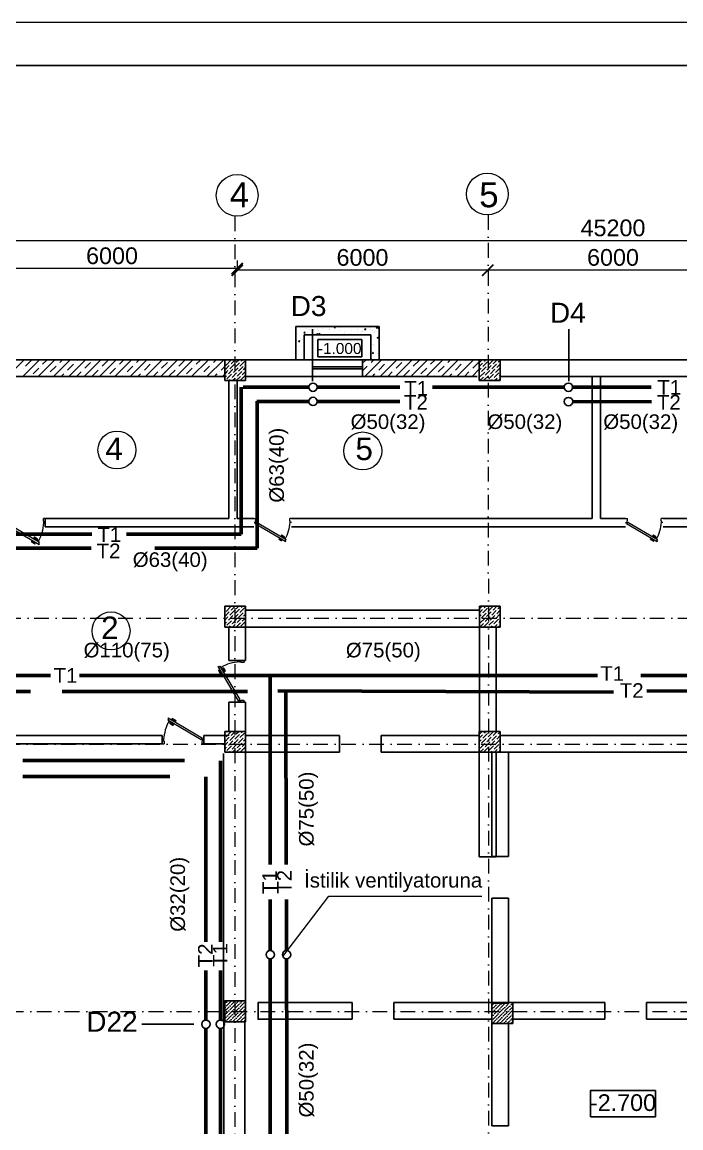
# Model space of a CAD drawing. Header units: millimetres. Extents: x 895788 to 1136524, y -21936 to 400945.
# Drawn here: x 933802 to 949582, y 91530 to 118012 of the extents above; entities that cross this region are included whole.
import ezdxf

# ---------------------------------------------------------------- set-up
doc = ezdxf.new("R2010")
doc.units = ezdxf.units.MM
doc.linetypes.add('Штрихпунктирная', pattern=[670.277762, 352.777767, -176.388884, 0, -141.111112])
doc.layers.add('0_ANNOT_Dimensions', color=7, linetype='Continuous')
doc.layers.add('Конструктив - Ограждающий', color=7, linetype='Continuous')
for name, color, linetype, lineweight in [('0_Ном._пера__21', 7, 'Continuous', 30), ('Layer2_Ном._пера__1_Ном._пера__7', 7, 'Continuous', 60), ('Layer2_Ном._пера__251_Ном._пера__21', 7, 'Continuous', 30), ('ДВЕРИ', 7, 'Continuous', 5), ('невидимка_Ном._пера__41', 7, 'Continuous', 25), ('оси_Ном._пера__1', 7, 'Continuous', 15), ('перегородка_Ном._пера__7', 7, 'Continuous', 60), ('перегородка_Ном._пера__7_Ном._пера__7', 7, 'Continuous', 60)]:
    doc.layers.add(name, color=color, linetype=linetype, lineweight=lineweight)
doc.styles.get("Standard").update_dxf_attribs({"font": 'arial.ttf', "height": 400})
doc.styles.add('Times New  Roman', font='times.ttf')
doc.styles.add('СГЕНЕРИР_СТИЛЬ_1', font='arial.ttf')

# ---------------------------------------------------------------- blocks, each defined once
blk = doc.blocks.new('_ArchTick')
at = {"color": 0, "linetype": 'ByBlock', "const_width": 0.15}
blk.add_lwpolyline([(-0.5, -0.5), (0.5, 0.5)], dxfattribs=at)

msp = doc.modelspace()

# ---------------------------------------------------------------- hatches: boundary and pattern name
at = {"lineweight": 9}
h = msp.add_hatch(dxfattribs=at)
h.set_pattern_fill('ANSI36', color=256, scale=500)
h.set_pattern_definition([(45, (-678112.15, 2376984.75), (33.1456304, 121.533978), [156.25, -31.25, 0, -31.25])])
h.paths.add_polyline_path([(938656.245, 94571.089), (938656.245, 94071.089), (939156.245, 94071.089), (939156.245, 94571.089)])
h = msp.add_hatch(dxfattribs=at)
h.set_pattern_fill('ANSI36', color=256, scale=500)
h.set_pattern_definition([(45, (-683910.393, 2376945.38), (33.1456304, 121.533978), [156.25, -31.25, 0, -31.25])])
h.paths.add_polyline_path([(945054.095, 94531.717), (945054.095, 94031.717), (945554.095, 94031.717), (945554.095, 94531.717)])

# ---------------------------------------------------------------- linework, layer by layer
for p, q in [((970556.421, 112777.41), (925356.05, 112777.41)), ((938956.05, 112302.626), (938956.05, 112108.949)), ((938956.05, 112302.626), (938956.05, 112068.982)), ((938956.05, 112110.199), (932956.05, 112110.199)), ((944956.05, 112070.232), (938956.05, 112070.232)), ((944956.05, 112070.857), (944956.05, 112071.482)), ((950956.089, 112070.232), (944956.05, 112070.232)), ((944956.05, 112069.607), (944956.05, 112068.982)), ((940393.574, 110722.814), (940393.574, 110722.814)), ((941274.747, 110702.475), (941300.016, 110685.431)), ((941274.788, 110702.567), (941310.357, 110716.22)), ((941300.029, 110685.426), (941310.329, 110716.124)), ((941328.765, 110724.65), (941328.765, 110724.65)), ((941429.491, 110695.85), (941429.491, 110695.85)), ((942282.337, 110686.828), (942319.025, 110725.064)), ((942327.61, 110679.832), (942322.348, 110725.064)), ((940367.542, 110598.102), (940367.542, 110598.102)), ((940371.285, 110690.516), (940371.285, 110690.516)), ((940387.397, 110553.704), (940387.397, 110553.704)), ((940548.035, 110569.093), (940572.525, 110598.279)), ((940548.035, 110569.092), (940578.399, 110566.436)), ((940554.73, 110439.979), (940554.73, 110439.979)), ((940578.764, 110566.503), (940572.891, 110598.346)), ((940611.727, 110665.731), (940611.727, 110665.731)), ((940648.223, 110589.472), (940648.223, 110589.472)), ((940688.369, 110640.34), (940688.369, 110640.34)), ((940815.542, 110657.082), (940815.542, 110657.082)), ((940847.914, 110538.63), (940868.025, 110525.064)), ((940847.955, 110538.721), (940883.524, 110552.375)), ((940874.365, 110525.064), (940883.497, 110552.279)), ((940882.908, 110654.274), (940882.908, 110654.274)), ((940904.817, 110621.994), (940904.817, 110621.994)), ((940912.404, 110537.215), (940936.894, 110566.401)), ((940912.404, 110537.214), (940942.768, 110534.557)), ((940943.133, 110534.625), (940937.259, 110566.467)), ((941007.938, 110682.412), (941007.938, 110682.412)), ((941154.09, 110642.816), (941154.09, 110642.816)), ((941168.666, 110660.082), (941168.666, 110660.082)), ((941239.087, 110539.97), (941239.087, 110539.97)), ((941293.327, 110525.064), (941301.264, 110534.523)), ((941303.384, 110525.064), (941301.627, 110534.589)), ((941322.299, 110541.031), (941322.299, 110541.031)), ((941423.314, 110526.74), (941423.314, 110526.74)), ((941425.271, 110631.359), (941425.271, 110631.359)), ((941514.695, 110566.36), (941514.695, 110566.36)), ((941535.345, 110590.823), (941535.345, 110590.823)), ((941679.908, 110559.261), (941679.908, 110559.261)), ((941696.452, 110619.901), (941696.452, 110619.901)), ((941831.603, 110641.676), (941831.603, 110641.676)), ((941835.522, 110608.598), (941835.522, 110608.598)), ((941943.757, 110597.349), (941943.757, 110597.349)), ((941953.328, 110530.136), (941953.328, 110530.136)), ((941962.695, 110625.341), (941962.695, 110625.341)), ((941967.633, 110608.444), (941967.633, 110608.444)), ((942004.808, 110661.79), (942030.077, 110644.746)), ((942004.85, 110661.882), (942040.419, 110675.536)), ((942030.091, 110644.741), (942040.391, 110675.439)), ((942127.862, 110692.529), (942127.862, 110692.529)), ((942155.091, 110650.67), (942155.091, 110650.67)), ((942198.406, 110464.008), (942198.406, 110464.008)), ((942204.583, 110633.118), (942204.583, 110633.118)), ((942238.814, 110596.986), (942238.814, 110596.986)), ((942249.586, 110580.989), (942249.586, 110580.989)), ((942282.406, 110686.682), (942327.586, 110679.675)), ((942308.037, 110457.26), (942333.306, 110440.216)), ((942308.078, 110457.352), (942343.648, 110471.005)), ((942333.319, 110440.211), (942343.62, 110470.909)), ((942342.279, 110492.547), (942342.279, 110492.547)), ((940375.043, 110215.483), (940375.043, 110215.483)), ((940381.22, 110384.593), (940381.22, 110384.593)), ((940421.081, 110374.784), (940446.35, 110357.74)), ((940421.091, 110239.618), (940421.091, 110239.618)), ((940421.122, 110374.875), (940456.691, 110388.529)), ((940446.363, 110357.735), (940456.664, 110388.433)), ((940472.036, 110275.872), (940472.036, 110275.872)), ((940512.803, 110406.145), (940512.803, 110406.145)), ((940548.263, 110256.36), (940548.263, 110256.36)), ((942192.228, 110294.898), (942192.228, 110294.898)), ((942208.639, 110292.186), (942208.639, 110292.186)), ((942247.001, 110269.163), (942247.001, 110269.163)), ((942335.812, 110308.928), (942335.812, 110308.928)), ((940368.865, 110046.373), (940368.865, 110046.373)), ((940369.788, 110047.241), (940369.788, 110047.241)), ((940411.737, 110147.923), (940411.737, 110147.923)), ((940414.624, 110055.999), (940414.624, 110055.999)), ((942179.874, 109956.678), (942179.874, 109956.678)), ((942184.433, 110088.884), (942209.702, 110071.84)), ((942184.474, 110088.975), (942220.044, 110102.629)), ((942186.051, 110125.788), (942186.051, 110125.788)), ((942202.173, 110108.567), (942202.173, 110108.567)), ((942209.715, 110071.835), (942220.016, 110102.533)), ((942248.089, 109937.714), (942248.089, 109937.714)), ((942260.929, 109933.535), (942260.929, 109933.535)), ((942310.005, 110067.721), (942310.005, 110067.721)), ((942349.687, 110107.891), (942358.126, 110116.686)), ((942349.755, 110107.746), (942358.126, 110106.448))]:
    msp.add_line(p, q)
at = {"color": 0, "lineweight": 30}
for p, q in [((942358.126, 110725.064), (940358.126, 110725.064)), ((940358.126, 110725.064), (940358.126, 109925.064)), ((942358.126, 109925.064), (942358.126, 110725.064)), ((942158.126, 110525.064), (940558.126, 110525.064)), ((940558.126, 110525.064), (940558.126, 109925.064)), ((942158.126, 109925.064), (942158.126, 110525.064)), ((927256.05, 109925.064), (968656.05, 109925.064)), ((941958.126, 109925.064), (940758.126, 109925.064)), ((940758.126, 109925.064), (940758.126, 109525.064)), ((941958.126, 109525.064), (941958.126, 109925.064)), ((938656.245, 109525.064), (933156.245, 109525.064)), ((938756.245, 106125.059), (938756.245, 109425.064)), ((938956.245, 109425.064), (938956.245, 106125.059)), ((944706.05, 109525.064), (939156.245, 109525.064)), ((940758.126, 109525.064), (941958.126, 109525.064)), ((950706.05, 109525.064), (945254.29, 109525.064)), ((947455.8, 106125.059), (947455.8, 109525.064)), ((947655.8, 109525.064), (947655.8, 106125.059)), ((934356.44, 106125.059), (938756.245, 106125.059)), ((934356.44, 106125.059), (934356.44, 105925.059)), ((938956.245, 106125.059), (939356.245, 106125.059)), ((940256.245, 106125.059), (947455.8, 106125.059)), ((947655.8, 106125.059), (948256.026, 106125.059)), ((949156.026, 106125.059), (953156.948, 106125.059)), ((939356.245, 105925.059), (934356.44, 105925.059)), ((948256.026, 105925.059), (940256.245, 105925.059)), ((953156.948, 105925.059), (949156.026, 105925.059)), ((939156.245, 103925.059), (944755.855, 103925.059)), ((938756.245, 102725.059), (938756.245, 103525.059)), ((944756.05, 103524.622), (939156.245, 103525.059)), ((939156.245, 103525.059), (939156.245, 102725.059)), ((944755.855, 101025.059), (944755.914, 103525.059)), ((945155.914, 103525.059), (945155.855, 101025.059)), ((938756.245, 102725.059), (939156.245, 102725.059)), ((938756.245, 101026.033), (938756.245, 101725.059)), ((938756.245, 101725.059), (939156.245, 101725.059)), ((939156.245, 101725.059), (939156.245, 100944.535)), ((932956.245, 100925.059), (937156.481, 100925.059)), ((937156.481, 100925.059), (937156.481, 100725.059)), ((938156.481, 100925.059), (938156.481, 100725.059)), ((938156.481, 100925.059), (938656.05, 100925.059)), ((939156.245, 100525.059), (939156.245, 100925.059)), ((939156.245, 100925.059), (941406.537, 100925.059)), ((941406.537, 100525.059), (941406.537, 100925.059)), ((942406.537, 100925.059), (942406.537, 100525.059)), ((942406.537, 100925.059), (944754.095, 100925.059)), ((944754.095, 100925.059), (944754.095, 100525.059)), ((945155.855, 101025.059), (944755.855, 101025.059)), ((945254.29, 100925.059), (950756.05, 100925.059)), ((937156.481, 100725.059), (933156.05, 100725.059)), ((938656.05, 100725.059), (938156.481, 100725.059)), ((941406.537, 100525.059), (939156.245, 100525.059)), ((944754.095, 100525.059), (942406.537, 100525.059)), ((944754.209, 98025.059), (944754.29, 100525.059)), ((944754.29, 100525.059), (945154.29, 100525.059)), ((945154.29, 100525.059), (945154.209, 98025.059)), ((950756.05, 100525.059), (945254.29, 100525.059)), ((944754.209, 98025.059), (945154.209, 98025.059))]:
    msp.add_line(p, q, dxfattribs=at)
at = {"lineweight": 30}
for p, q in [((940762.09, 109412.194), (940762.09, 110656.85)), ((946894.4, 109412.194), (946894.4, 110656.85)), ((937912.289, 94012.425), (936667.633, 94012.425))]:
    msp.add_line(p, q, dxfattribs=at)
at = {"color": 3, "lineweight": 30}
for p, q in [((939156.245, 109925.064), (938656.245, 109925.064)), ((938656.245, 109925.064), (938656.245, 109425.064)), ((939156.245, 109425.064), (939156.245, 109925.064)), ((945254.29, 109925.064), (944754.29, 109925.064)), ((944754.29, 109925.064), (944754.29, 109425.064)), ((945254.29, 109425.064), (945254.29, 109925.064)), ((938656.245, 109425.064), (939156.245, 109425.064)), ((944754.29, 109425.064), (945254.29, 109425.064)), ((939156.245, 104025.059), (938656.245, 104025.059)), ((938656.245, 104025.059), (938656.245, 103525.059)), ((939156.245, 103525.059), (939156.245, 104025.059)), ((945255.855, 104025.059), (944755.855, 104025.059)), ((944755.855, 104025.059), (944755.855, 103525.059)), ((945255.855, 103525.059), (945255.855, 104025.059)), ((938656.245, 103525.059), (939156.245, 103525.059)), ((944755.855, 103525.059), (945255.855, 103525.059)), ((939156.245, 101025.059), (938656.245, 101025.059)), ((938656.245, 101025.059), (938656.245, 100525.059)), ((939156.245, 100525.059), (939156.245, 101025.059)), ((945254.29, 101025.059), (944754.29, 101025.059)), ((944754.29, 101025.059), (944754.29, 100525.059)), ((945254.29, 100525.059), (945254.29, 101025.059)), ((938656.245, 100525.059), (939156.245, 100525.059)), ((944754.29, 100525.059), (945254.29, 100525.059))]:
    msp.add_line(p, q, dxfattribs=at)
at = {"lineweight": 9}
for p, q in [((938687.112, 109798.039), (938797.598, 109908.524)), ((938720.258, 109919.573), (938725.75, 109925.064)), ((938808.646, 109831.184), (938902.526, 109925.064)), ((938930.18, 109864.33), (938990.915, 109925.064)), ((939051.714, 109897.475), (939079.303, 109925.064)), ((939151.151, 109908.524), (939151.151, 109908.524)), ((944754.29, 109854.058), (944825.297, 109925.064)), ((944875.047, 109886.427), (944913.685, 109925.064)), ((944963.436, 109798.039), (945073.921, 109908.524)), ((944996.581, 109919.573), (945002.073, 109925.064)), ((945084.97, 109831.184), (945178.85, 109925.064)), ((945206.504, 109864.33), (945254.29, 109912.116)), ((938656.245, 109855.56), (938676.064, 109875.378)), ((938656.245, 109678.783), (938764.452, 109786.99)), ((938656.245, 109590.395), (938731.307, 109665.456)), ((938665.015, 109775.941), (938665.015, 109775.941)), ((938698.161, 109897.475), (938698.161, 109897.475)), ((938742.355, 109588.116), (938852.84, 109698.602)), ((938753.404, 109687.553), (938753.404, 109687.553)), ((938775.501, 109709.65), (938885.986, 109820.136)), ((938786.549, 109809.087), (938786.549, 109809.087)), ((938863.889, 109621.262), (938974.374, 109731.747)), ((938874.938, 109720.699), (938874.938, 109720.699)), ((938897.035, 109742.796), (939007.52, 109853.281)), ((938908.083, 109842.233), (938908.083, 109842.233)), ((938952.277, 109532.874), (939062.763, 109643.359)), ((938985.423, 109654.408), (939095.908, 109764.893)), ((938996.472, 109753.844), (938996.472, 109753.844)), ((939018.569, 109775.941), (939129.054, 109886.427)), ((939029.617, 109875.378), (939029.617, 109875.378)), ((939073.811, 109566.019), (939156.245, 109648.453)), ((939084.86, 109665.456), (939084.86, 109665.456)), ((939106.957, 109687.553), (939156.245, 109736.841)), ((939118.006, 109786.99), (939118.006, 109786.99)), ((939140.103, 109809.087), (939156.245, 109825.23)), ((944754.29, 109765.67), (944830.853, 109842.233)), ((944754.29, 109677.281), (944797.708, 109720.699)), ((944808.756, 109643.359), (944919.242, 109753.844)), ((944819.805, 109742.796), (944819.805, 109742.796)), ((944841.902, 109764.893), (944952.387, 109875.378)), ((944852.95, 109864.33), (944852.95, 109864.33)), ((944897.145, 109554.971), (945007.63, 109665.456)), ((944908.193, 109654.408), (944908.193, 109654.408)), ((944930.29, 109676.505), (945040.776, 109786.99)), ((944941.339, 109775.941), (944941.339, 109775.941)), ((944974.484, 109897.475), (944974.484, 109897.475)), ((945018.679, 109588.116), (945129.164, 109698.602)), ((945029.727, 109687.553), (945029.727, 109687.553)), ((945051.824, 109709.65), (945162.31, 109820.136)), ((945062.873, 109809.087), (945062.873, 109809.087)), ((945140.213, 109621.262), (945250.698, 109731.747)), ((945151.261, 109720.699), (945151.261, 109720.699)), ((945173.358, 109742.796), (945254.29, 109823.728)), ((945184.407, 109842.233), (945184.407, 109842.233)), ((938656.245, 109502.006), (938698.161, 109543.922)), ((938687.112, 109444.485), (938687.112, 109444.485)), ((938709.209, 109466.582), (938819.695, 109577.068)), ((938720.258, 109566.019), (938720.258, 109566.019)), ((938756.08, 109425.064), (938786.549, 109455.534)), ((938808.646, 109477.631), (938808.646, 109477.631)), ((938830.743, 109499.728), (938941.229, 109610.213)), ((938841.792, 109599.165), (938841.792, 109599.165)), ((938844.468, 109425.064), (938908.083, 109488.679)), ((938930.18, 109510.776), (938930.18, 109510.776)), ((938932.857, 109425.064), (939029.617, 109521.825)), ((938963.326, 109632.31), (938963.326, 109632.31)), ((939040.666, 109444.485), (939151.151, 109554.971)), ((939051.714, 109543.922), (939051.714, 109543.922)), ((939109.633, 109425.064), (939118.006, 109433.437)), ((939140.103, 109455.534), (939140.103, 109455.534)), ((944754.29, 109588.893), (944764.562, 109599.165)), ((944767.238, 109425.064), (944852.95, 109510.776)), ((944775.611, 109521.825), (944886.096, 109632.31)), ((944786.659, 109621.262), (944786.659, 109621.262)), ((944863.999, 109433.437), (944974.484, 109543.922)), ((944875.047, 109532.874), (944875.047, 109532.874)), ((944963.436, 109444.485), (944963.436, 109444.485)), ((944985.533, 109466.582), (945096.018, 109577.068)), ((944996.581, 109566.019), (944996.581, 109566.019)), ((945032.403, 109425.064), (945062.873, 109455.534)), ((945084.97, 109477.631), (945084.97, 109477.631)), ((945107.067, 109499.728), (945217.552, 109610.213)), ((945118.115, 109599.165), (945118.115, 109599.165)), ((945120.792, 109425.064), (945184.407, 109488.679)), ((945206.504, 109510.776), (945206.504, 109510.776)), ((945209.18, 109425.064), (945254.29, 109470.175)), ((945228.601, 109532.874), (945254.29, 109558.563)), ((945239.649, 109632.31), (945239.649, 109632.31)), ((938656.245, 103955.554), (938676.064, 103975.373)), ((938656.245, 103778.777), (938764.452, 103886.984)), ((938665.015, 103875.936), (938665.015, 103875.936)), ((938687.112, 103898.033), (938797.598, 104008.518)), ((938698.161, 103997.47), (938698.161, 103997.47)), ((938720.258, 104019.567), (938725.75, 104025.059)), ((938775.501, 103809.645), (938885.986, 103920.13)), ((938786.549, 103909.081), (938786.549, 103909.081)), ((938808.646, 103931.179), (938902.526, 104025.059)), ((938863.889, 103721.256), (938974.374, 103831.742)), ((938874.938, 103820.693), (938874.938, 103820.693)), ((938897.035, 103842.79), (939007.52, 103953.276)), ((938908.083, 103942.227), (938908.083, 103942.227)), ((938930.18, 103964.324), (938990.915, 104025.059)), ((938985.423, 103754.402), (939095.908, 103864.887)), ((938996.472, 103853.839), (938996.472, 103853.839)), ((939018.569, 103875.936), (939129.054, 103986.421)), ((939029.617, 103975.373), (939029.617, 103975.373)), ((939051.714, 103997.47), (939079.303, 104025.059)), ((939106.957, 103787.547), (939156.245, 103836.836)), ((939118.006, 103886.984), (939118.006, 103886.984)), ((939140.103, 103909.081), (939156.245, 103925.224)), ((939151.151, 104008.518), (939151.151, 104008.518)), ((944755.855, 103957.182), (944823.732, 104025.059)), ((944755.855, 103868.794), (944829.288, 103942.227)), ((944755.855, 103780.406), (944796.143, 103820.693)), ((944807.191, 103743.353), (944917.677, 103853.839)), ((944818.24, 103842.79), (944818.24, 103842.79)), ((944840.337, 103864.887), (944950.822, 103975.373)), ((944851.385, 103964.324), (944851.385, 103964.324)), ((944873.483, 103986.421), (944912.12, 104025.059)), ((944928.725, 103776.499), (945039.211, 103886.984)), ((944939.774, 103875.936), (944939.774, 103875.936)), ((944961.871, 103898.033), (945072.356, 104008.518)), ((944972.919, 103997.47), (944972.919, 103997.47)), ((944995.016, 104019.567), (945000.508, 104025.059)), ((945050.259, 103809.645), (945160.745, 103920.13)), ((945061.308, 103909.081), (945061.308, 103909.081)), ((945083.405, 103931.179), (945177.285, 104025.059)), ((945138.648, 103721.256), (945249.133, 103831.742)), ((945149.696, 103820.693), (945149.696, 103820.693)), ((945171.793, 103842.79), (945255.855, 103926.852)), ((945182.842, 103942.227), (945182.842, 103942.227)), ((945204.939, 103964.324), (945255.855, 104015.241)), ((938656.245, 103690.389), (938731.307, 103765.45)), ((938656.245, 103602.001), (938698.161, 103643.916)), ((938687.112, 103544.479), (938687.112, 103544.479)), ((938709.209, 103566.577), (938819.695, 103677.062)), ((938720.258, 103666.013), (938720.258, 103666.013)), ((938742.355, 103688.111), (938852.84, 103798.596)), ((938753.404, 103787.547), (938753.404, 103787.547)), ((938756.08, 103525.059), (938786.549, 103555.528)), ((938808.646, 103577.625), (938808.646, 103577.625)), ((938830.743, 103599.722), (938941.229, 103710.208)), ((938841.792, 103699.159), (938841.792, 103699.159)), ((938844.468, 103525.059), (938908.083, 103588.674)), ((938930.18, 103610.771), (938930.18, 103610.771)), ((938932.857, 103525.059), (939029.617, 103621.819)), ((938952.277, 103632.868), (939062.763, 103743.353)), ((938963.326, 103732.305), (938963.326, 103732.305)), ((939040.666, 103544.479), (939151.151, 103654.965)), ((939051.714, 103643.916), (939051.714, 103643.916)), ((939073.811, 103666.013), (939156.245, 103748.447)), ((939084.86, 103765.45), (939084.86, 103765.45)), ((939140.103, 103555.528), (939140.103, 103555.528)), ((944755.855, 103692.017), (944762.997, 103699.159)), ((944765.673, 103525.059), (944851.385, 103610.771)), ((944774.046, 103621.819), (944884.531, 103732.305)), ((944785.094, 103721.256), (944785.094, 103721.256)), ((944862.434, 103533.431), (944972.919, 103643.916)), ((944873.483, 103632.868), (944873.483, 103632.868)), ((944895.58, 103654.965), (945006.065, 103765.45)), ((944906.628, 103754.402), (944906.628, 103754.402)), ((944961.871, 103544.479), (944961.871, 103544.479)), ((944983.968, 103566.577), (945094.453, 103677.062)), ((944995.016, 103666.013), (944995.016, 103666.013)), ((945017.114, 103688.111), (945127.599, 103798.596)), ((945028.162, 103787.547), (945028.162, 103787.547)), ((945030.838, 103525.059), (945061.308, 103555.528)), ((945083.405, 103577.625), (945083.405, 103577.625)), ((945105.502, 103599.722), (945215.987, 103710.208)), ((945116.55, 103699.159), (945116.55, 103699.159)), ((945119.227, 103525.059), (945182.842, 103588.674)), ((945204.939, 103610.771), (945204.939, 103610.771)), ((945207.615, 103525.059), (945255.855, 103573.299)), ((945227.036, 103632.868), (945255.855, 103661.687)), ((945238.084, 103732.305), (945238.084, 103732.305)), ((939109.633, 103525.059), (939118.006, 103533.431)), ((938656.245, 100955.554), (938676.064, 100975.373)), ((938687.112, 100898.033), (938797.598, 101008.518)), ((938698.161, 100997.47), (938698.161, 100997.47)), ((938720.258, 101019.567), (938725.75, 101025.059)), ((938775.501, 100809.645), (938885.986, 100920.13)), ((938786.549, 100909.081), (938786.549, 100909.081)), ((938808.646, 100931.179), (938902.526, 101025.059)), ((938897.035, 100842.79), (939007.52, 100953.276)), ((938908.083, 100942.227), (938908.083, 100942.227)), ((938930.18, 100964.324), (938990.915, 101025.059)), ((939018.569, 100875.936), (939129.054, 100986.421)), ((939029.617, 100975.373), (939029.617, 100975.373)), ((939051.714, 100997.47), (939079.303, 101025.059)), ((939140.103, 100909.081), (939156.245, 100925.224)), ((939151.151, 101008.518), (939151.151, 101008.518)), ((944754.29, 100954.052), (944825.297, 101025.059)), ((944754.29, 100865.664), (944830.853, 100942.227)), ((944841.902, 100864.887), (944952.387, 100975.373)), ((944852.95, 100964.324), (944852.95, 100964.324)), ((944875.047, 100986.421), (944913.685, 101025.059)), ((944963.436, 100898.033), (945073.921, 101008.518)), ((944974.484, 100997.47), (944974.484, 100997.47)), ((944996.581, 101019.567), (945002.073, 101025.059)), ((945051.824, 100809.645), (945162.31, 100920.13)), ((945062.873, 100909.081), (945062.873, 100909.081)), ((945084.97, 100931.179), (945178.85, 101025.059)), ((945173.358, 100842.79), (945254.29, 100923.722)), ((945184.407, 100942.227), (945184.407, 100942.227)), ((945206.504, 100964.324), (945254.29, 101012.111)), ((938656.245, 100778.777), (938764.452, 100886.984)), ((938656.245, 100690.389), (938731.307, 100765.45)), ((938656.245, 100602.001), (938698.161, 100643.916)), ((938665.015, 100875.936), (938665.015, 100875.936)), ((938709.209, 100566.577), (938819.695, 100677.062)), ((938720.258, 100666.013), (938720.258, 100666.013)), ((938742.355, 100688.111), (938852.84, 100798.596)), ((938753.404, 100787.547), (938753.404, 100787.547)), ((938830.743, 100599.722), (938941.229, 100710.208)), ((938841.792, 100699.159), (938841.792, 100699.159)), ((938863.889, 100721.256), (938974.374, 100831.742)), ((938874.938, 100820.693), (938874.938, 100820.693)), ((938952.277, 100632.868), (939062.763, 100743.353)), ((938963.326, 100732.305), (938963.326, 100732.305)), ((938985.423, 100754.402), (939095.908, 100864.887)), ((938996.472, 100853.839), (938996.472, 100853.839)), ((939040.666, 100544.479), (939151.151, 100654.965)), ((939051.714, 100643.916), (939051.714, 100643.916)), ((939073.811, 100666.013), (939156.245, 100748.447)), ((939084.86, 100765.45), (939084.86, 100765.45)), ((939106.957, 100787.547), (939156.245, 100836.836)), ((939118.006, 100886.984), (939118.006, 100886.984)), ((944754.29, 100777.276), (944797.708, 100820.693)), ((944754.29, 100688.887), (944764.562, 100699.159)), ((944775.611, 100621.819), (944886.096, 100732.305)), ((944786.659, 100721.256), (944786.659, 100721.256)), ((944808.756, 100743.353), (944919.242, 100853.839)), ((944819.805, 100842.79), (944819.805, 100842.79)), ((944863.999, 100533.431), (944974.484, 100643.916)), ((944875.047, 100632.868), (944875.047, 100632.868)), ((944897.145, 100654.965), (945007.63, 100765.45)), ((944908.193, 100754.402), (944908.193, 100754.402)), ((944930.29, 100776.499), (945040.776, 100886.984)), ((944941.339, 100875.936), (944941.339, 100875.936)), ((944985.533, 100566.577), (945096.018, 100677.062)), ((944996.581, 100666.013), (944996.581, 100666.013)), ((945018.679, 100688.111), (945129.164, 100798.596)), ((945029.727, 100787.547), (945029.727, 100787.547)), ((945107.067, 100599.722), (945217.552, 100710.208)), ((945118.115, 100699.159), (945118.115, 100699.159)), ((945140.213, 100721.256), (945250.698, 100831.742)), ((945151.261, 100820.693), (945151.261, 100820.693)), ((945228.601, 100632.868), (945254.29, 100658.557)), ((945239.649, 100732.305), (945239.649, 100732.305)), ((938687.112, 100544.479), (938687.112, 100544.479)), ((938756.08, 100525.059), (938786.549, 100555.528)), ((938808.646, 100577.625), (938808.646, 100577.625)), ((938844.468, 100525.059), (938908.083, 100588.674)), ((938930.18, 100610.771), (938930.18, 100610.771)), ((938932.857, 100525.059), (939029.617, 100621.819)), ((939109.633, 100525.059), (939118.006, 100533.431)), ((939140.103, 100555.528), (939140.103, 100555.528)), ((944767.238, 100525.059), (944852.95, 100610.771)), ((944963.436, 100544.479), (944963.436, 100544.479)), ((945032.403, 100525.059), (945062.873, 100555.528)), ((945084.97, 100577.625), (945084.97, 100577.625)), ((945120.792, 100525.059), (945184.407, 100588.674)), ((945206.504, 100610.771), (945206.504, 100610.771)), ((945209.18, 100525.059), (945254.29, 100570.169))]:
    msp.add_line(p, q, dxfattribs=at)
at = {"color": 146, "lineweight": 30, "true_color": 0x105689}
for p, q in [((940758.126, 109756.202), (940758.126, 109706.202)), ((941958.126, 109756.202), (940758.126, 109756.202)), ((940758.126, 109706.202), (941958.126, 109706.202)), ((941958.126, 109706.202), (941958.126, 109756.202))]:
    msp.add_line(p, q, dxfattribs=at)
at = {"color": 1, "linetype": 'ByBlock', "lineweight": 60, "ltscale": 1.1}
for p, q in [((939049.302, 105745.416), (939049.302, 109266.527)), ((939093.609, 109266.082), (940669.98, 109265.975)), ((940869.974, 109265.961), (942733.526, 109265.834)), ((942733.526, 109265.834), (942853.422, 109265.826)), ((943629.324, 109265.773), (946789.251, 109265.557)), ((946989.237, 109265.543), (948872.802, 109265.415)), ((932578.698, 105745.416), (935469.883, 105745.416)), ((936303.4, 105745.416), (939049.302, 105745.416)), ((934480.775, 102364.893), (928040.825, 102377.984)), ((947585.201, 102364.893), (935179.841, 102364.893)), ((939743.327, 97834.3), (939743.327, 102348.475)), ((958593.91, 102364.893), (948623.708, 102364.893)), ((937692.3, 100327.976), (933816.144, 100327.976)), ((938552.495, 100320.478), (938552.421, 95986.775)), ((939743.327, 95778.517), (939743.327, 96995.757)), ((939743.327, 93118.356), (939743.327, 95578.567)), ((938552.41, 95302.23), (938552.389, 94113.683)), ((938552.386, 93913.683), (938552.156, 80332.13)), ((939743.327, 93118.356), (939743.327, 90916.642))]:
    msp.add_line(p, q, dxfattribs=at)
at = {"color": 5, "linetype": 'ByBlock', "lineweight": 60, "ltscale": 1.1}
for p, q in [((939423.609, 108928.299), (940671.448, 108927.47)), ((939429.302, 105411.958), (939429.302, 108933.099)), ((940870.856, 108927.338), (942853.422, 108926.021)), ((946990.417, 108923.273), (948874.656, 108922.021)), ((932198.698, 105411.958), (935452.771, 105411.958)), ((936982.47, 105411.958), (939429.302, 105411.958)), ((934001.988, 101981.394), (928229.29, 101987.588)), ((939200.058, 101981.394), (934759.502, 101981.394)), ((947971.16, 101968.339), (939927.99, 101993.527)), ((940130.661, 97834.3), (940119.075, 101964.975)), ((958826.052, 101966.596), (948763.307, 101993.527)), ((937343.993, 99944.477), (933816.144, 99944.477)), ((938204.188, 99936.979), (938204.122, 95986.775)), ((940136.428, 95778.124), (940133.013, 96995.757)), ((940143.327, 93118.356), (940136.989, 95578.125)), ((938204.11, 95302.23), (938204.09, 94112.425)), ((938204.087, 93912.425), (938203.859, 80344.501)), ((940143.327, 93118.356), (940143.327, 90916.642))]:
    msp.add_line(p, q, dxfattribs=at)
at = {"lineweight": 0}
for p, q in [((940046.239, 95634.927), (941145.498, 97076.186)), ((941145.498, 97076.186), (944813.865, 97076.186))]:
    msp.add_line(p, q, dxfattribs=at)
at = {"lineweight": 30}
msp.add_lwpolyline([(914982.475, 116969.071), (997365.803, 116969.071), (997365.803, 57110.805), (914982.475, 57110.805)], close=True, dxfattribs=at)
at = {"color": 0, "lineweight": 30, "flags": 128}
for points in [[(938623.118, 100497.895), (938645.215, 74929.035)], [(939156.245, 94531.717), (939156.245, 100532.692)], [(945054.209, 98031.717), (945054.29, 100531.717), (945454.29, 100531.717), (945454.209, 98031.717)], [(945054.209, 98031.717), (945454.209, 98031.717)], [(945454.177, 97031.717), (945454.095, 94518.568), (945054.095, 94518.568), (945054.177, 97031.717)], [(945454.177, 97031.717), (945054.177, 97031.717)], [(941707.537, 94131.717), (939456.245, 94131.717), (939456.245, 94531.717), (941707.537, 94531.717)], [(941707.537, 94131.717), (941707.537, 94531.717)], [(942707.537, 94531.717), (945054.095, 94531.717), (945054.095, 94131.717), (942707.537, 94131.717)], [(942707.537, 94531.717), (942707.537, 94131.717)], [(947757.439, 94131.717), (945554.095, 94131.717), (945554.095, 94531.717), (947757.439, 94531.717)], [(947757.439, 94131.717), (947757.439, 94531.717)], [(948757.439, 94531.717), (951055.855, 94531.717), (951055.855, 94131.717), (948757.439, 94131.717)], [(948757.439, 94531.717), (948757.439, 94131.717)], [(939133.784, 88156.395), (939133.784, 94056.395)], [(945055.241, 91581.717), (945056.05, 94031.717), (945456.05, 94031.717), (945455.241, 91581.717)], [(945055.241, 91581.717), (945455.241, 91581.717)]]:
    msp.add_lwpolyline(points, dxfattribs=at)
at = {"color": 3, "lineweight": 30}
for points in [[(939156.245, 94571.089), (938656.245, 94571.089), (938656.245, 94071.089), (939156.245, 94071.089)], [(945554.095, 94531.717), (945054.095, 94531.717), (945054.095, 94031.717), (945554.095, 94031.717)]]:
    msp.add_lwpolyline(points, close=True, dxfattribs=at)
at = {"color": 7, "linetype": 'Continuous', "lineweight": 30, "ltscale": 50}
for centre in [(940769.977, 109266.758), (946889.244, 109266.758), (940771.152, 108927.338), (946890.417, 108923.273), (939745.567, 95678.542), (940136.428, 95678.124), (938204.088, 94012.425), (938552.388, 94013.683)]:
    msp.add_circle(centre, 100, dxfattribs=at)
at = {"lineweight": 25}
for centre in [(936074.929, 107764.487), (941961.747, 107741.803), (935932.347, 103431.295)]:
    msp.add_circle(centre, 454.873, dxfattribs=at)
at = {"layer": '0_ANNOT_Dimensions', "lineweight": 9}
for p, q in [((943946.246, 109925.064), (943944.996, 109925.064)), ((938628.629, 109525.064), (938460.768, 109525.064)), ((943944.996, 109525.064), (943943.746, 109525.064)), ((943946.246, 109525.064), (943944.996, 109525.064)), ((938756.245, 109111.116), (938756.245, 108809.866)), ((938756.245, 109111.116), (938756.245, 108809.866)), ((938956.245, 109111.116), (938956.245, 108809.866)), ((938956.245, 109111.116), (938956.245, 108809.866)), ((947455.8, 109111.116), (947455.8, 108809.866)), ((947455.8, 109111.116), (947455.8, 108809.866)), ((947655.8, 109111.116), (947655.8, 108809.866)), ((947655.8, 109111.116), (947655.8, 108809.866)), ((938628.629, 106125.059), (938460.768, 106125.059)), ((938628.629, 106125.059), (938460.768, 106125.059)), ((938162.018, 105925.059), (938463.268, 105925.059)), ((938162.018, 105925.059), (938463.268, 105925.059)), ((943644.996, 105925.059), (943946.246, 105925.059)), ((943644.996, 105925.059), (943946.246, 105925.059)), ((938756.245, 101306.632), (938756.245, 101182.199)), ((938756.245, 101026.658), (938756.245, 101184.699)), ((939156.245, 101290.236), (939156.245, 101182.199)), ((944755.879, 101322.028), (944755.879, 101182.199)), ((938758.268, 100925.059), (938457.018, 100925.059)), ((943644.996, 100925.059), (943946.246, 100925.059)), ((943644.996, 100925.059), (943946.246, 100925.059)), ((943644.996, 100525.059), (943946.246, 100525.059)), ((943644.996, 100525.059), (943946.246, 100525.059))]:
    msp.add_line(p, q, dxfattribs=at)
at = {"layer": '0_Ном._пера__21', "linetype": 'Continuous', "flags": 128}
msp.add_lwpolyline([(948971.188, 92426.658), (947420.556, 92426.658), (947420.556, 91798.087), (948971.188, 91798.087)], close=True, dxfattribs=at)
at = {"layer": 'Layer2_Ном._пера__251_Ном._пера__21', "color": 18, "linetype": 'Continuous', "true_color": 0x000000}
for p, q in [((941941.997, 110412.536), (940889.425, 110410.861)), ((940889.425, 110410.861), (940889.425, 109993.986)), ((941941.997, 109993.986), (941941.997, 110412.536)), ((940889.425, 109993.986), (941941.997, 109993.986))]:
    msp.add_line(p, q, dxfattribs=at)
at = {"layer": 'ДВЕРИ', "color": 251, "lineweight": 25, "true_color": 0x636466}
for p, q in [((933386.792, 105992.025), (934207.685, 105504.356)), ((933420.807, 106029.771), (934216, 105557.375)), ((934360.432, 106125.059), (934310.681, 106125.059)), ((934310.681, 106059.981), (934310.681, 106125.059)), ((934320.646, 106059.981), (934310.681, 106059.981)), ((934320.646, 106013.773), (934320.646, 106059.981)), ((934360.432, 106013.773), (934320.646, 106013.773)), ((939358.771, 106125.059), (939403.309, 106125.059)), ((939358.771, 106025.58), (939394.402, 106025.58)), ((939358.771, 106025.58), (939394.402, 106025.58)), ((939385.902, 106006.139), (939393.726, 106019.309)), ((939385.902, 106006.139), (940119.704, 105570.209)), ((939393.726, 106019.309), (939401.385, 106014.76)), ((939394.402, 106025.58), (939394.402, 106066.885)), ((939394.402, 106066.885), (939403.309, 106066.885)), ((939401.385, 106014.76), (939416.309, 106039.881)), ((939403.309, 106066.885), (939403.309, 106124.427)), ((939416.309, 106039.881), (940127.137, 105617.603)), ((940256.245, 106125.059), (940211.772, 106125.059)), ((940211.772, 106066.885), (940211.772, 106125.059)), ((940220.68, 106066.885), (940211.772, 106066.885)), ((940220.68, 106025.58), (940220.68, 106066.885)), ((940256.245, 106025.58), (940220.68, 106025.58)), ((948256.026, 106125.059), (948300.564, 106125.059)), ((948256.026, 106025.58), (948291.657, 106025.58)), ((948256.026, 106025.58), (948291.657, 106025.58)), ((948283.158, 106006.139), (948290.982, 106019.309)), ((948283.158, 106006.139), (949016.959, 105570.209)), ((948290.982, 106019.309), (948298.64, 106014.76)), ((948291.657, 106025.58), (948291.657, 106066.885)), ((948291.657, 106066.885), (948300.564, 106066.885)), ((948298.64, 106014.76), (948313.564, 106039.881)), ((948300.564, 106066.885), (948300.564, 106124.427)), ((948313.564, 106039.881), (949024.392, 105617.603)), ((949153.5, 106125.059), (949109.027, 106125.059)), ((949109.027, 106066.885), (949109.027, 106125.059)), ((949117.935, 106066.885), (949109.027, 106066.885)), ((949117.935, 106025.58), (949117.935, 106066.885)), ((949153.5, 106025.58), (949117.935, 106025.58)), ((934088.301, 105672.494), (934086.284, 105669.099)), ((934165.313, 105638.334), (934101.957, 105675.972)), ((940012.985, 105720.508), (940011.182, 105717.474)), ((940014.291, 105705.266), (940060.239, 105677.969)), ((940081.827, 105689.973), (940025.193, 105723.617)), ((940037.729, 105670.767), (940040.835, 105675.995)), ((940040.835, 105675.995), (940096.638, 105642.844)), ((940063.348, 105665.762), (940061.969, 105663.44)), ((940080.313, 105652.542), (940088.044, 105665.557)), ((948910.24, 105720.508), (948908.438, 105717.474)), ((948911.546, 105705.266), (948957.494, 105677.969)), ((948979.082, 105689.973), (948922.448, 105723.617)), ((948934.984, 105670.767), (948938.09, 105675.995)), ((948938.09, 105675.995), (948993.893, 105642.844)), ((948960.603, 105665.762), (948959.224, 105663.44)), ((948977.568, 105652.542), (948985.299, 105665.557)), ((934028.292, 105571.481), (934030.309, 105574.876)), ((934095.125, 105520.187), (934031.77, 105557.825)), ((934043.965, 105578.354), (934095.367, 105547.818)), ((934087.398, 105568.735), (934090.399, 105573.786)), ((934149.824, 105531.65), (934087.398, 105568.735)), ((934089.761, 105655.442), (934141.163, 105624.906)), ((934109.024, 105551.296), (934111.04, 105554.69)), ((934115.981, 105616.849), (934119.455, 105622.697)), ((934119.455, 105622.697), (934181.881, 105585.612)), ((934131.562, 105542.499), (934122.438, 105527.142)), ((934144.641, 105611.25), (934143.098, 105608.652)), ((934152.825, 105536.701), (934149.824, 105531.65)), ((934163.619, 105596.461), (934172.268, 105611.021)), ((934181.881, 105585.612), (934178.381, 105579.719)), ((934200.731, 105531.673), (934215.998, 105557.372)), ((934217.866, 105521.494), (934200.731, 105531.673)), ((934207.685, 105504.356), (934217.866, 105521.494)), ((939959.343, 105630.212), (939961.146, 105633.247)), ((940019.086, 105584.36), (939962.452, 105618.005)), ((939973.354, 105636.356), (940019.302, 105609.059)), ((940012.179, 105627.758), (940014.861, 105632.273)), ((940067.982, 105594.607), (940012.179, 105627.758)), ((940031.51, 105612.168), (940033.313, 105615.203)), ((940096.638, 105642.844), (940093.509, 105637.576)), ((940113.488, 105594.627), (940127.135, 105617.6)), ((948856.598, 105630.212), (948858.401, 105633.247)), ((948916.341, 105584.36), (948859.707, 105618.005)), ((948870.609, 105636.356), (948916.557, 105609.059)), ((948909.434, 105627.758), (948912.116, 105632.273)), ((948965.237, 105594.607), (948909.434, 105627.758)), ((948928.765, 105612.168), (948930.568, 105615.203)), ((948948.912, 105604.305), (948940.757, 105590.578)), ((948967.919, 105599.122), (948965.237, 105594.607)), ((948993.893, 105642.844), (948990.764, 105637.576)), ((949010.743, 105594.627), (949024.39, 105617.6)), ((949026.06, 105585.528), (949010.743, 105594.627)), ((949016.959, 105570.209), (949026.06, 105585.528)), ((938495.548, 102578.368), (938512.727, 102588.573)), ((938984.399, 101755.484), (938495.548, 102578.367)), ((938512.727, 102588.573), (938522.93, 102571.397)), ((938533.783, 102502.059), (938518.389, 102492.914)), ((938527.971, 102523.374), (938522.908, 102520.366)), ((938522.908, 102520.366), (938560.083, 102457.789)), ((938522.93, 102571.397), (938548.692, 102586.701)), ((939022.237, 101789.582), (938548.696, 102586.703)), ((938577.001, 102552.501), (938571.094, 102548.992)), ((938614.176, 102489.924), (938577.001, 102552.501)), ((938587.876, 102534.194), (938602.471, 102542.865)), ((938602.7, 102515.17), (938600.097, 102513.623)), ((938608.314, 102486.441), (938614.176, 102489.924)), ((938647, 102460.158), (938616.39, 102511.684)), ((938629.851, 102535.892), (938667.579, 102472.383)), ((939006.199, 102731.485), (939006.199, 102691.602)), ((939006.199, 102691.602), (939052.519, 102691.602)), ((939052.519, 102691.602), (939052.519, 102681.613)), ((939052.519, 102681.613), (939117.755, 102681.613)), ((939117.755, 102731.485), (939117.755, 102681.613)), ((938511.417, 102465.535), (938549.146, 102402.026)), ((938569.725, 102414.251), (938539.115, 102465.777)), ((938542.601, 102479.467), (938546.004, 102481.489)), ((938560.083, 102457.789), (938565.146, 102460.797)), ((938562.836, 102398.539), (938566.239, 102400.561)), ((938664.093, 102458.694), (938660.69, 102456.672)), ((938984.399, 101755.484), (938999.168, 101764.258)), ((938994.066, 101772.846), (939022.237, 101789.582)), ((938999.168, 101764.258), (938994.066, 101772.846)), ((939006.199, 101725.059), (939006.199, 101765.015)), ((939006.199, 101725.059), (939006.199, 101765.015)), ((939006.199, 101765.015), (939052.519, 101765.015)), ((939052.519, 101765.015), (939052.519, 101775.004)), ((939052.519, 101775.004), (939117.046, 101775.004)), ((939117.755, 101725.059), (939117.755, 101775.004)), ((937304.507, 101344.556), (937294.347, 101327.453)), ((937294.347, 101327.453), (937311.448, 101317.293)), ((938089.859, 100820.161), (937296.208, 101291.64)), ((937311.448, 101317.293), (937296.211, 101291.644)), ((938123.808, 100857.834), (937304.508, 101344.557)), ((937330.261, 101263.459), (937333.755, 101269.34)), ((937392.566, 101226.445), (937330.261, 101263.459)), ((937348.488, 101252.63), (937339.856, 101238.099)), ((937346.798, 101210.839), (937410.03, 101173.274)), ((937359.262, 101312.275), (937362.256, 101317.316)), ((937362.256, 101317.316), (937424.561, 101280.302)), ((937367.43, 101237.871), (937368.97, 101240.463)), ((937422.202, 101193.764), (937370.901, 101224.24)), ((937380.483, 101306.488), (937389.589, 101321.815)), ((937396.034, 101232.282), (937392.566, 101226.445)), ((937402.978, 101297.708), (937400.965, 101294.32)), ((937467.91, 101270.703), (937416.608, 101301.179)), ((937416.849, 101328.757), (937480.082, 101291.192)), ((937424.561, 101280.302), (937421.567, 101275.262)), ((937423.66, 101176.745), (937425.673, 101180.133)), ((937483.553, 101277.562), (937481.54, 101274.174)), ((937152.057, 100836.129), (937191.766, 100836.129)), ((937152.057, 100725.059), (937201.712, 100725.059)), ((937191.766, 100836.129), (937191.766, 100790.01)), ((937191.766, 100790.01), (937201.712, 100790.01)), ((937201.712, 100790.01), (937201.712, 100725.059)), ((938106.522, 100848.209), (938089.859, 100820.161)), ((938114.318, 100790.01), (938104.373, 100790.01)), ((938104.373, 100790.01), (938104.373, 100725.764)), ((938154.101, 100725.059), (938104.373, 100725.059)), ((938115.072, 100843.129), (938106.522, 100848.209)), ((938154.101, 100836.129), (938114.318, 100836.129)), ((938154.101, 100836.129), (938114.318, 100836.129)), ((938114.318, 100836.129), (938114.318, 100790.01)), ((938123.808, 100857.834), (938115.072, 100843.129))]:
    msp.add_line(p, q, dxfattribs=at)
for centre, radius, start, end in [((933291.789, 106082.509), 1030.901, 330.4294112, 356.5923451), ((939300.978, 106087.023), 921.529, 330.4294111, 356.5923451), ((948198.234, 106087.023), 921.529, 330.4294111, 356.5923451), ((934094.851, 105664.01), 9.965, 149.2867078, 239.2867078), ((934096.868, 105667.404), 9.965, 59.2867078, 149.2867078), ((940018.841, 105712.924), 8.908, 149.2867078, 239.2867078), ((940020.644, 105715.959), 8.908, 59.2867078, 149.2867078), ((940055.69, 105670.311), 8.908, 329.2867078, 59.2867078), ((940072.728, 105674.656), 17.816, 329.2867078, 59.2867078), ((948916.096, 105712.924), 8.908, 149.2867078, 239.2867078), ((948917.899, 105715.959), 8.908, 59.2867078, 149.2867078), ((948952.945, 105670.311), 8.908, 329.2867078, 59.2867078), ((948969.983, 105674.656), 17.816, 329.2867078, 59.2867078), ((934036.859, 105566.392), 9.965, 149.2867078, 239.2867078), ((934038.876, 105569.787), 9.965, 59.2867078, 149.2867078), ((934105.304, 105537.322), 19.93, 239.2867078, 329.2867078), ((934100.456, 105556.385), 9.965, 239.2867078, 329.2867078), ((934136.073, 105616.339), 9.965, 329.2867078, 59.2867078), ((934155.134, 105621.2), 19.93, 329.2867078, 59.2867078), ((939967.002, 105625.663), 8.908, 149.2867078, 239.2867078), ((939968.804, 105628.698), 8.908, 59.2867078, 149.2867078), ((940023.851, 105616.718), 8.908, 239.2867078, 329.2867078), ((948864.257, 105625.663), 8.908, 149.2867078, 239.2867078), ((948866.059, 105628.698), 8.908, 59.2867078, 149.2867078), ((948925.44, 105599.677), 17.816, 239.2867078, 329.2867078), ((948921.107, 105616.718), 8.908, 239.2867078, 329.2867078), ((938528.593, 102475.738), 19.978, 120.7132922, 210.7132922), ((939075.102, 101660.251), 1033.401, 93.4076549, 119.5705888), ((938612.675, 102525.689), 19.978, 30.7132922, 120.7132922), ((938607.802, 102506.582), 9.989, 30.7132922, 120.7132922), ((938547.703, 102470.879), 9.989, 120.7132922, 210.7132922), ((938557.734, 102407.128), 9.989, 210.7132922, 300.7132922), ((938561.137, 102409.149), 9.989, 300.7132922, 30.7132922), ((938655.588, 102465.26), 9.989, 210.7132922, 300.7132922), ((938658.991, 102467.282), 9.989, 300.7132922, 30.7132922), ((938218.627, 100767.526), 1028.901, 150.4294112, 176.5923451), ((937356.957, 101227.94), 19.891, 149.2867078, 239.2867078), ((937375.98, 101232.791), 9.946, 149.2867078, 239.2867078), ((937406.69, 101311.655), 19.891, 59.2867078, 149.2867078), ((937411.528, 101292.629), 9.946, 59.2867078, 149.2867078), ((937415.11, 101181.825), 9.946, 239.2867078, 329.2867078), ((937417.123, 101185.213), 9.946, 329.2867078, 59.2867078), ((937472.989, 101279.253), 9.946, 239.2867078, 329.2867078), ((937475.002, 101282.641), 9.946, 329.2867078, 59.2867078)]:
    msp.add_arc(centre, radius, start, end, dxfattribs=at)
at = {"layer": 'Конструктив - Ограждающий', "color": 18, "linetype": 'Continuous', "lineweight": 0, "true_color": 0x000000}
for p, q in [((933450.848, 109525.064), (933850.848, 109925.064)), ((933818.544, 109525.064), (934218.544, 109925.064)), ((933880.297, 109770.666), (934018.183, 109908.552)), ((934186.239, 109525.064), (934586.239, 109925.064)), ((934293.955, 109816.628), (934402.391, 109925.064)), ((934553.935, 109525.064), (934953.935, 109925.064)), ((934707.612, 109862.59), (934770.087, 109925.064)), ((934921.63, 109525.064), (935321.63, 109925.064)), ((935121.27, 109908.552), (935137.783, 109925.064)), ((935289.326, 109525.064), (935689.326, 109925.064)), ((935488.965, 109908.552), (935488.965, 109908.552)), ((935657.021, 109525.064), (936057.021, 109925.064)), ((935718.775, 109770.666), (935856.661, 109908.552)), ((936024.717, 109525.064), (936424.717, 109925.064)), ((936132.432, 109816.628), (936240.869, 109925.064)), ((936392.412, 109525.064), (936792.412, 109925.064)), ((936546.09, 109862.59), (936608.565, 109925.064)), ((936760.108, 109525.064), (937160.108, 109925.064)), ((936959.747, 109908.552), (936976.26, 109925.064)), ((937127.803, 109525.064), (937527.803, 109925.064)), ((937327.443, 109908.552), (937327.443, 109908.552)), ((937495.499, 109525.064), (937895.499, 109925.064)), ((937557.252, 109770.666), (937695.138, 109908.552)), ((937863.194, 109525.064), (938263.194, 109925.064)), ((937970.91, 109816.628), (938079.347, 109925.064)), ((938230.89, 109525.064), (938630.89, 109925.064)), ((938384.567, 109862.59), (938447.042, 109925.064)), ((941958.126, 109843.041), (942040.15, 109925.064)), ((942007.845, 109525.064), (942407.845, 109925.064)), ((942161.523, 109862.59), (942223.997, 109925.064)), ((942375.541, 109525.064), (942775.541, 109925.064)), ((942575.18, 109908.552), (942591.693, 109925.064)), ((942743.236, 109525.064), (943143.236, 109925.064)), ((942942.875, 109908.552), (942942.875, 109908.552)), ((943110.932, 109525.064), (943510.932, 109925.064)), ((943172.685, 109770.666), (943310.571, 109908.552)), ((943478.627, 109525.064), (943878.627, 109925.064)), ((943586.343, 109816.628), (943694.779, 109925.064)), ((943846.323, 109525.064), (944246.323, 109925.064)), ((944000, 109862.59), (944062.475, 109925.064)), ((944214.018, 109525.064), (944614.018, 109925.064)), ((944413.658, 109908.552), (944430.17, 109925.064)), ((933834.335, 109724.704), (933834.335, 109724.704)), ((934064.145, 109586.818), (934202.031, 109724.704)), ((934247.993, 109770.666), (934247.993, 109770.666)), ((934477.803, 109632.78), (934615.688, 109770.666)), ((934661.65, 109816.628), (934661.65, 109816.628)), ((934891.46, 109678.742), (935029.346, 109816.628)), ((935075.308, 109862.59), (935075.308, 109862.59)), ((935259.156, 109678.742), (935259.156, 109678.742)), ((935305.117, 109724.704), (935443.003, 109862.59)), ((935488.965, 109540.856), (935626.851, 109678.742)), ((935672.813, 109724.704), (935672.813, 109724.704)), ((935902.623, 109586.818), (936040.509, 109724.704)), ((936086.47, 109770.666), (936086.47, 109770.666)), ((936316.28, 109632.78), (936454.166, 109770.666)), ((936500.128, 109816.628), (936500.128, 109816.628)), ((936729.938, 109678.742), (936867.823, 109816.628)), ((936913.785, 109862.59), (936913.785, 109862.59)), ((937097.633, 109678.742), (937097.633, 109678.742)), ((937143.595, 109724.704), (937281.481, 109862.59)), ((937327.443, 109540.856), (937465.329, 109678.742)), ((937511.291, 109724.704), (937511.291, 109724.704)), ((937741.1, 109586.818), (937878.986, 109724.704)), ((937924.948, 109770.666), (937924.948, 109770.666)), ((938154.758, 109632.78), (938292.644, 109770.666)), ((938338.605, 109816.628), (938338.605, 109816.628)), ((938568.415, 109678.742), (938706.05, 109816.377)), ((941958.126, 109659.193), (942069.599, 109770.666)), ((942115.561, 109816.628), (942115.561, 109816.628)), ((942345.37, 109678.742), (942483.256, 109816.628)), ((942529.218, 109862.59), (942529.218, 109862.59)), ((942713.066, 109678.742), (942713.066, 109678.742)), ((942759.028, 109724.704), (942896.914, 109862.59)), ((942942.875, 109540.856), (943080.761, 109678.742)), ((943126.723, 109724.704), (943126.723, 109724.704)), ((943356.533, 109586.818), (943494.419, 109724.704)), ((943540.381, 109770.666), (943540.381, 109770.666)), ((943770.19, 109632.78), (943908.076, 109770.666)), ((943954.038, 109816.628), (943954.038, 109816.628)), ((944183.848, 109678.742), (944321.734, 109816.628)), ((944367.696, 109862.59), (944367.696, 109862.59)), ((944551.543, 109678.742), (944551.543, 109678.742)), ((944581.714, 109525.064), (944754.29, 109697.641)), ((944597.505, 109724.704), (944735.391, 109862.59)), ((934018.183, 109540.856), (934018.183, 109540.856)), ((934370.087, 109525.064), (934385.879, 109540.856)), ((934431.841, 109586.818), (934431.841, 109586.818)), ((934737.783, 109525.064), (934799.536, 109586.818)), ((934845.498, 109632.78), (934845.498, 109632.78)), ((935105.478, 109525.064), (935213.194, 109632.78)), ((935856.661, 109540.856), (935856.661, 109540.856)), ((936208.565, 109525.064), (936224.356, 109540.856)), ((936270.318, 109586.818), (936270.318, 109586.818)), ((936576.26, 109525.064), (936638.014, 109586.818)), ((936683.976, 109632.78), (936683.976, 109632.78)), ((936943.956, 109525.064), (937051.671, 109632.78)), ((937695.138, 109540.856), (937695.138, 109540.856)), ((938047.042, 109525.064), (938062.834, 109540.856)), ((938108.796, 109586.818), (938108.796, 109586.818)), ((938414.738, 109525.064), (938476.491, 109586.818)), ((938522.453, 109632.78), (938522.453, 109632.78)), ((938598.585, 109525.064), (938706.05, 109632.529)), ((942191.693, 109525.064), (942253.446, 109586.818)), ((942299.408, 109632.78), (942299.408, 109632.78)), ((942559.388, 109525.064), (942667.104, 109632.78)), ((943310.571, 109540.856), (943310.571, 109540.856)), ((943662.475, 109525.064), (943678.267, 109540.856)), ((943724.228, 109586.818), (943724.228, 109586.818)), ((944030.17, 109525.064), (944091.924, 109586.818)), ((944137.886, 109632.78), (944137.886, 109632.78)), ((944397.866, 109525.064), (944505.581, 109632.78))]:
    msp.add_line(p, q, dxfattribs=at)
at = {"layer": 'невидимка_Ном._пера__41', "color": 7, "linetype": 'Continuous', "lineweight": 20, "flags": 128}
msp.add_lwpolyline([(910811.168, 118011.898), (998408.63, 118011.898), (998408.63, 56067.979), (910811.168, 56067.979)], close=True, dxfattribs=at)
at = {"layer": 'оси_Ном._пера__1', "linetype": 'Штрихпунктирная'}
for p, q in [((921354.651, 103733.737), (970631.369, 103733.556)), ((921331.1, 100720.874), (970607.817, 100720.693)), ((921413.987, 94317.209), (970753.784, 94317.209))]:
    msp.add_line(p, q, dxfattribs=at)
at = {"layer": 'оси_Ном._пера__1', "linetype": 'Штрихпунктирная', "flags": 128}
for points in [[(938900.469, 113358.312), (938893.995, 73045.934), (938893.995, 71453.748)], [(944966.653, 113393.693), (944982.164, 73120.082), (944982.164, 71527.896)]]:
    msp.add_lwpolyline(points, dxfattribs=at)
at = {"layer": 'оси_Ном._пера__1', "linetype": 'Continuous'}
for centre in [(938952.987, 113861.592), (944948.1, 113893.349)]:
    msp.add_circle(centre, 500, dxfattribs=at)

# ---------------------------------------------------------------- block references
at = {"xscale": 270, "yscale": 270, "zscale": 270}
for p in [(938956.05, 112110.199), (944956.05, 112070.232)]:
    msp.add_blockref('_ArchTick', p, dxfattribs=at)
at = {"xscale": 270, "yscale": 270, "zscale": 270, "rotation": 180}
for p in [(938956.05, 112070.232), (944956.05, 112070.232)]:
    msp.add_blockref('_ArchTick', p, dxfattribs=at)

# ---------------------------------------------------------------- texts
at = {"char_height": 400, "attachment_point": 5}
for s, insert in [('45200', (947956.236, 113081.639)), ('6000', (935956.05, 112414.428)), ('6000', (941956.05, 112374.461)), ('6000', (947956.07, 112374.461))]:
    msp.add_mtext(s, dxfattribs=dict(at, insert=insert))
at = {"char_height": 480, "attachment_point": 3}
for s, insert in [('{\\fArial|b0|i0|c238|p34;D3}', (941092.393, 111452.279)), ('{\\fArial|b0|i0|c238|p34;D4}', (947302.521, 111292.112)), ('{\\fArial|b0|i0|c238|p34;D22}', (936569.051, 94313.11))]:
    msp.add_mtext_dynamic_manual_height_columns(s, width=1030.0719, gutter_width=2000, heights=[0], dxfattribs=dict(at, insert=insert))
at = {"char_height": 350, "attachment_point": 1, "style": 'Times New  Roman'}
for s, insert, width in [('{\\fArial|b0|i0|c0|p34;T\\fArial|b0|i0|c238|p34;1}', (942956.788, 109415.995), 487.89948), ('{\\fArial|b0|i0|c0|p34;T\\fArial|b0|i0|c238|p34;1}', (949018.818, 109438.952), 487.89948), ('{\\fArial|b0|i0|c0|p34;T\\fArial|b0|i0|c238|p34;2}', (942950.162, 109084.437), 487.89948), ('{\\fArial|b0|i0|c0|p34;T\\fArial|b0|i0|c238|p34;2}', (949008.765, 109084.437), 487.89948), ('{\\fArial|b0|i0|c238|p34;%%C50(32)}', (941670.768, 108618.04), 487.89948), ('{\\fArial|b0|i0|c238|p34;%%C50(32)}', (944948.27, 108618.04), 487.89948), ('{\\fArial|b0|i0|c238|p34;%%C50(32)}', (947723.592, 108618.04), 487.89948), ('{\\fArial|b0|i0|c0|p34;T\\fArial|b0|i0|c238|p34;1}', (935605.729, 105914.2), 487.89948), ('{\\fArial|b0|i0|c0|p34;T\\fArial|b0|i0|c238|p34;2}', (935587.587, 105523.946), 487.89948), ('{\\fArial|b0|i0|c238|p34;%%C63(40)}', (936452.673, 105314.236), 487.89948), ('{\\fArial|b0|i0|c238|p34;%%C110(75)}', (935275.101, 103148.096), 487.89948), ('{\\fArial|b0|i0|c238|p34;%%C75(50)}', (941557.733, 103148.096), 487.89948), ('{\\fArial|b0|i0|c0|p34;T\\fArial|b0|i0|c238|p34;1}', (934557.907, 102540.172), 487.89948), ('{\\fArial|b0|i0|c0|p34;T\\fArial|b0|i0|c238|p34;1}', (947652.989, 102586.854), 484.80531), ('{\\fArial|b0|i0|c0|p34;T\\fArial|b0|i0|c238|p34;2}', (948118.787, 102179.415), 487.89948)]:
    msp.add_mtext(s, dxfattribs=dict(at, insert=insert, width=width))
at = {"char_height": 350, "width": 487.89948, "rotation": 90, "style": 'Times New  Roman'}
for s, insert, attachment_point in [('{\\fArial|b0|i0|c238|p34;%%C63(40)}', (939723.807, 106503.437), 1), ('{\\fArial|b0|i0|c238|p34;%%C75(50)}', (940435.502, 98269.121), 1), ('{\\fArial|b0|i0|c238|p34;%%C32(20)}', (937353.574, 96226.839), 1), ('{\\fArial|b0|i0|c0|p34;T\\fArial|b0|i0|c238|p34;1}', (939905.701, 97127.371), 7), ('{\\fArial|b0|i0|c0|p34;T\\fArial|b0|i0|c238|p34;2}', (940260.217, 97137.425), 7), ('{\\fArial|b0|i0|c0|p34;T\\fArial|b0|i0|c238|p34;2}', (938366.715, 95375.038), 7), ('{\\fArial|b0|i0|c0|p34;T\\fArial|b0|i0|c238|p34;1}', (938721.231, 95385.092), 7), ('{\\fArial|b0|i0|c238|p34;%%C50(32)}', (940435.502, 91778.818), 1)]:
    msp.add_mtext(s, dxfattribs=dict(at, insert=insert, attachment_point=attachment_point))
at = {"color": 0, "lineweight": 30, "insert": (940579.256, 97635.643), "char_height": 350, "attachment_point": 1}
msp.add_mtext_dynamic_manual_height_columns('\\A1;\\pxqc;{\\fArial|b0|i0|c238|p34;İstilik ventilyatoruna}', width=4220.53446, gutter_width=1, heights=[0], dxfattribs=at)
at = {"layer": '0_Ном._пера__21', "linetype": 'Continuous', "insert": (948195.872, 92131.938), "char_height": 400, "attachment_point": 5, "style": 'СГЕНЕРИР_СТИЛЬ_1'}
msp.add_mtext('{-2.700}', dxfattribs=at)
at = {"layer": 'Layer2_Ном._пера__1_Ном._пера__7', "color": 18, "lineweight": 50, "true_color": 0x000000, "style": 'СГЕНЕРИР_СТИЛЬ_1'}
msp.add_text('-1.000', height=264, dxfattribs=at).set_placement((940886.749, 110063.901))
at = {"layer": 'перегородка_Ном._пера__7', "lineweight": 50, "style": 'СГЕНЕРИР_СТИЛЬ_1'}
for s, p in [('4', (935796.218, 107523.637)), ('5', (941786.133, 107523.637)), ('2', (935693.926, 103236.994))]:
    msp.add_text(s, height=540, dxfattribs=at).set_placement(p)
at = {"layer": 'перегородка_Ном._пера__7_Ном._пера__7', "lineweight": 50, "style": 'СГЕНЕРИР_СТИЛЬ_1'}
for s, p in [('4', (938775.171, 113577.644)), ('5', (944751.023, 113577.644))]:
    msp.add_text(s, height=600, dxfattribs=at).set_placement(p)

doc.saveas('drawing.dxf')
